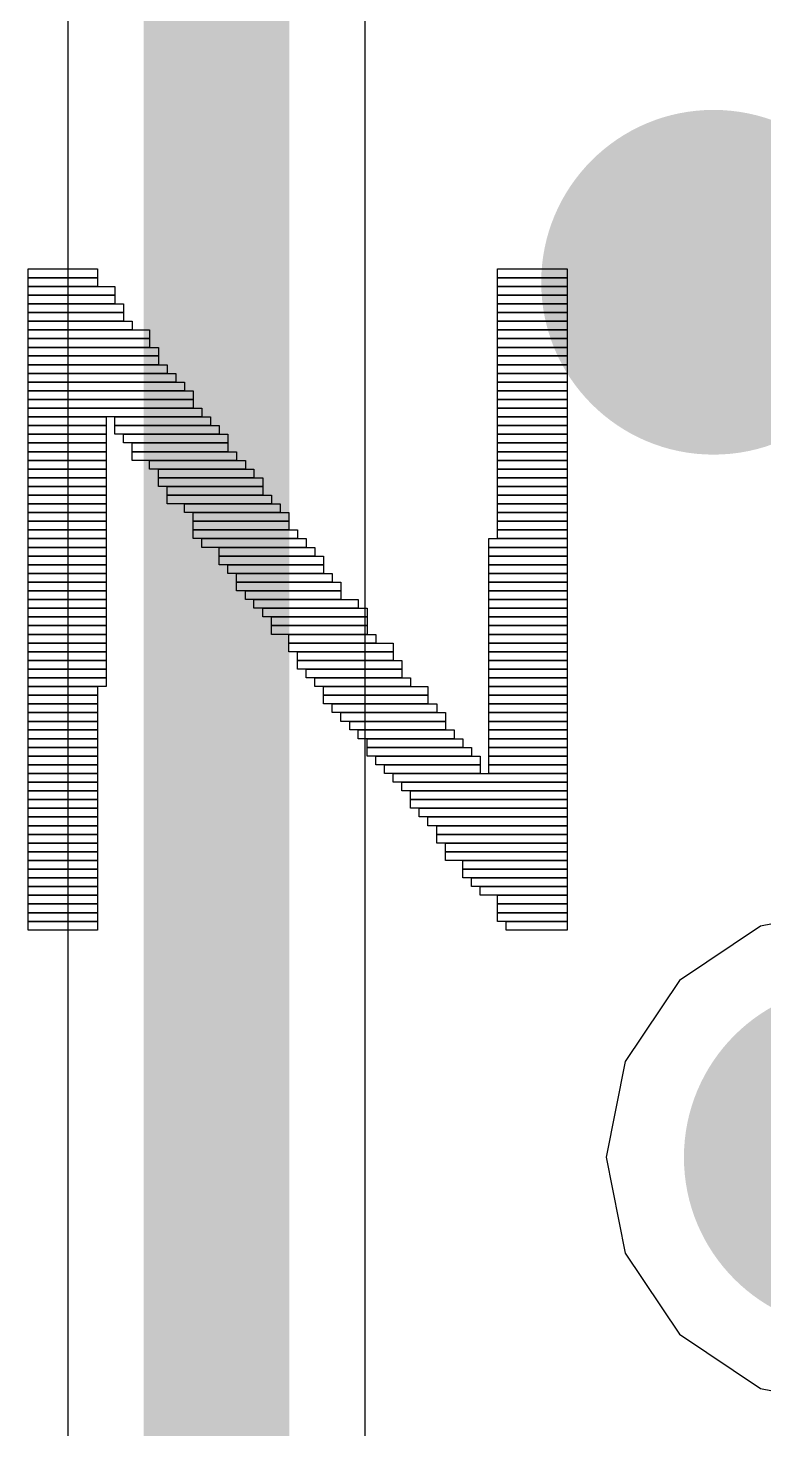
# Model space of a CAD drawing. Header units: millimetres. Extents: x -3 to 5381, y -54 to 5355.
# Drawn here: x 18.271 to 19.552, y -11.348 to -8.909 of the extents above; entities that cross this region are included whole.
import ezdxf

# ---------------------------------------------------------------- set-up
doc = ezdxf.new("R2010")
doc.units = ezdxf.units.MM
for name, color, linetype in [('BottomLayer', 5, 'Continuous'), ('TopLayer', 1, 'Continuous'), ('TopOverlay', 2, 'Continuous'), ('ViaHoleLayer', 16, 'Continuous')]:
    doc.layers.add(name, color=color, linetype=linetype)

msp = doc.modelspace()

# ---------------------------------------------------------------- hatches: boundary and pattern name
at = {"layer": 'BottomLayer'}
h = msp.add_hatch(color=5, dxfattribs=at)
edge = h.paths.add_edge_path()
edge.add_arc((19.4641, -9.3518), 0.3, 0, 360)
h = msp.add_hatch(color=5, dxfattribs=at)
edge = h.paths.add_edge_path()
edge.add_arc((19.7126, -10.8748), 0.3, 0, 360)
at = {"layer": 'TopLayer'}
h = msp.add_hatch(color=1, dxfattribs=at)
edge = h.paths.add_edge_path()
edge.add_arc((19.4641, -9.3518), 0.3, 0, 360)
h = msp.add_hatch(color=1, dxfattribs=at)
edge = h.paths.add_edge_path()
edge.add_arc((19.7126, -10.8748), 0.3, 0, 360)
at = {"layer": 'ViaHoleLayer'}
h = msp.add_hatch(color=16, dxfattribs=at)
edge = h.paths.add_edge_path()
edge.add_arc((19.4641, -9.3518), 0.15, 0, 360)

# ---------------------------------------------------------------- linework, layer by layer
at = {"layer": 'BottomLayer'}
for p, q in [((19.7126, -10.4394), (19.546, -10.4726)), ((19.546, -10.4726), (19.4047, -10.567)), ((19.4047, -10.567), (19.3103, -10.7082)), ((19.3103, -10.7082), (19.2772, -10.8748)), ((19.2772, -10.8748), (19.3103, -11.0414)), ((19.3103, -11.0414), (19.4047, -11.1827)), ((19.4047, -11.1827), (19.546, -11.277)), ((19.546, -11.277), (19.7126, -11.3102))]:
    msp.add_line(p, q, dxfattribs=at)
at = {"layer": 'TopLayer'}
for p, q in [((18.8577, -13.6421), (18.8577, -6.0955)), ((18.3397, -6.2814), (18.3397, -13.5349)), ((19.7126, -10.4394), (19.546, -10.4726)), ((19.546, -10.4726), (19.4047, -10.567)), ((19.4047, -10.567), (19.3103, -10.7082)), ((19.3103, -10.7082), (19.2772, -10.8748)), ((19.2772, -10.8748), (19.3103, -11.0414)), ((19.3103, -11.0414), (19.4047, -11.1827)), ((19.4047, -11.1827), (19.546, -11.277)), ((19.546, -11.277), (19.7126, -11.3102))]:
    msp.add_line(p, q, dxfattribs=at)
at = {"layer": 'TopLayer', "const_width": 0.254}
msp.add_lwpolyline([(18.5987, -13.6421), (18.5987, -6.0955)], dxfattribs=at)
at = {"layer": 'TopOverlay'}
for p, q in [((18.2706, -9.3439), (18.2706, -9.3287)), ((18.2706, -9.3287), (18.3915, -9.3287)), ((18.3915, -9.3287), (18.3915, -9.3439)), ((19.088, -9.3439), (19.088, -9.3287)), ((19.088, -9.3287), (19.2091, -9.3287)), ((19.2091, -9.3287), (19.2091, -9.3439)), ((18.3915, -9.3439), (18.2706, -9.3439)), ((18.2706, -9.3591), (18.2706, -9.3439)), ((18.2706, -9.3439), (18.3915, -9.3439)), ((18.2706, -9.3741), (18.2706, -9.3591)), ((18.2706, -9.3591), (18.422, -9.3591)), ((18.3915, -9.3591), (18.2706, -9.3591)), ((18.3915, -9.3439), (18.3915, -9.3591)), ((18.422, -9.3591), (18.422, -9.3741)), ((19.2091, -9.3439), (19.088, -9.3439)), ((19.088, -9.3591), (19.088, -9.3439)), ((19.088, -9.3439), (19.2091, -9.3439)), ((19.2091, -9.3591), (19.088, -9.3591)), ((19.088, -9.3741), (19.088, -9.3591)), ((19.088, -9.3591), (19.2091, -9.3591)), ((19.2091, -9.3439), (19.2091, -9.3591)), ((19.2091, -9.3591), (19.2091, -9.3741)), ((18.422, -9.3741), (18.2706, -9.3741)), ((18.2706, -9.3894), (18.2706, -9.3741)), ((18.2706, -9.3741), (18.422, -9.3741)), ((18.422, -9.3741), (18.422, -9.3894)), ((19.2091, -9.3741), (19.088, -9.3741)), ((19.088, -9.3894), (19.088, -9.3741)), ((19.088, -9.3741), (19.2091, -9.3741)), ((19.2091, -9.3741), (19.2091, -9.3894)), ((18.422, -9.3894), (18.2706, -9.3894)), ((18.2706, -9.4044), (18.2706, -9.3894)), ((18.2706, -9.3894), (18.437, -9.3894)), ((18.437, -9.4044), (18.2706, -9.4044)), ((18.2706, -9.4196), (18.2706, -9.4044)), ((18.2706, -9.4044), (18.437, -9.4044)), ((18.437, -9.3894), (18.437, -9.4044)), ((18.437, -9.4044), (18.437, -9.4196)), ((19.2091, -9.3894), (19.088, -9.3894)), ((19.088, -9.4044), (19.088, -9.3894)), ((19.088, -9.3894), (19.2091, -9.3894)), ((19.2091, -9.4044), (19.088, -9.4044)), ((19.088, -9.4196), (19.088, -9.4044)), ((19.088, -9.4044), (19.2091, -9.4044)), ((19.2091, -9.3894), (19.2091, -9.4044)), ((19.2091, -9.4044), (19.2091, -9.4196)), ((18.437, -9.4196), (18.2706, -9.4196)), ((18.2706, -9.4348), (18.2706, -9.4196)), ((18.2706, -9.4196), (18.4522, -9.4196)), ((18.4522, -9.4348), (18.2706, -9.4348)), ((18.2706, -9.4498), (18.2706, -9.4348)), ((18.2706, -9.4348), (18.4824, -9.4348)), ((18.4522, -9.4196), (18.4522, -9.4348)), ((18.4824, -9.4348), (18.4824, -9.4498)), ((19.2091, -9.4196), (19.088, -9.4196)), ((19.088, -9.4348), (19.088, -9.4196)), ((19.088, -9.4196), (19.2091, -9.4196)), ((19.2091, -9.4348), (19.088, -9.4348)), ((19.088, -9.4498), (19.088, -9.4348)), ((19.088, -9.4348), (19.2091, -9.4348)), ((19.2091, -9.4196), (19.2091, -9.4348)), ((19.2091, -9.4348), (19.2091, -9.4498)), ((18.4824, -9.4498), (18.2706, -9.4498)), ((18.2706, -9.4651), (18.2706, -9.4498)), ((18.2706, -9.4498), (18.4824, -9.4498)), ((18.4824, -9.4498), (18.4824, -9.4651)), ((19.2091, -9.4498), (19.088, -9.4498)), ((19.088, -9.4651), (19.088, -9.4498)), ((19.088, -9.4498), (19.2091, -9.4498)), ((19.2091, -9.4498), (19.2091, -9.4651)), ((18.4824, -9.4651), (18.2706, -9.4651)), ((18.2706, -9.48), (18.2706, -9.4651)), ((18.2706, -9.4651), (18.4977, -9.4651)), ((18.4977, -9.48), (18.2706, -9.48)), ((18.2706, -9.4953), (18.2706, -9.48)), ((18.2706, -9.48), (18.4977, -9.48)), ((18.4977, -9.4651), (18.4977, -9.48)), ((18.4977, -9.48), (18.4977, -9.4953)), ((19.2091, -9.4651), (19.088, -9.4651)), ((19.088, -9.48), (19.088, -9.4651)), ((19.088, -9.4651), (19.2091, -9.4651)), ((19.2091, -9.48), (19.088, -9.48)), ((19.088, -9.4953), (19.088, -9.48)), ((19.088, -9.48), (19.2091, -9.48)), ((19.2091, -9.4651), (19.2091, -9.48)), ((19.2091, -9.48), (19.2091, -9.4953)), ((18.4977, -9.4953), (18.2706, -9.4953)), ((18.2706, -9.5105), (18.2706, -9.4953)), ((18.2706, -9.4953), (18.5127, -9.4953)), ((18.5127, -9.4953), (18.5127, -9.5105)), ((19.2091, -9.4953), (19.088, -9.4953)), ((19.088, -9.5105), (19.088, -9.4953)), ((19.088, -9.4953), (19.2091, -9.4953)), ((19.2091, -9.4953), (19.2091, -9.5105)), ((18.5127, -9.5105), (18.2706, -9.5105)), ((18.2706, -9.5255), (18.2706, -9.5105)), ((18.2706, -9.5105), (18.5279, -9.5105)), ((18.5279, -9.5255), (18.2706, -9.5255)), ((18.2706, -9.5407), (18.2706, -9.5255)), ((18.2706, -9.5255), (18.5429, -9.5255)), ((18.5279, -9.5105), (18.5279, -9.5255)), ((18.5429, -9.5255), (18.5429, -9.5407)), ((19.2091, -9.5105), (19.088, -9.5105)), ((19.088, -9.5255), (19.088, -9.5105)), ((19.088, -9.5105), (19.2091, -9.5105)), ((19.2091, -9.5255), (19.088, -9.5255)), ((19.088, -9.5407), (19.088, -9.5255)), ((19.088, -9.5255), (19.2091, -9.5255)), ((19.2091, -9.5105), (19.2091, -9.5255)), ((19.2091, -9.5255), (19.2091, -9.5407)), ((18.2706, -9.5557), (18.2706, -9.5407)), ((18.2706, -9.5407), (18.5581, -9.5407)), ((18.5429, -9.5407), (18.2706, -9.5407)), ((18.5581, -9.5557), (18.2706, -9.5557)), ((18.2706, -9.571), (18.2706, -9.5557)), ((18.2706, -9.5557), (18.5581, -9.5557)), ((18.5581, -9.5407), (18.5581, -9.5557)), ((18.5581, -9.5557), (18.5581, -9.571)), ((19.2091, -9.5407), (19.088, -9.5407)), ((19.088, -9.5557), (19.088, -9.5407)), ((19.088, -9.5407), (19.2091, -9.5407)), ((19.2091, -9.5557), (19.088, -9.5557)), ((19.088, -9.571), (19.088, -9.5557)), ((19.088, -9.5557), (19.2091, -9.5557)), ((19.2091, -9.5407), (19.2091, -9.5557)), ((19.2091, -9.5557), (19.2091, -9.571)), ((18.2706, -9.5862), (18.2706, -9.571)), ((18.2706, -9.571), (18.5734, -9.571)), ((18.5581, -9.571), (18.2706, -9.571)), ((18.5734, -9.571), (18.5734, -9.5862)), ((19.2091, -9.571), (19.088, -9.571)), ((19.088, -9.5862), (19.088, -9.571)), ((19.088, -9.571), (19.2091, -9.571)), ((19.2091, -9.571), (19.2091, -9.5862)), ((18.5734, -9.5862), (18.2706, -9.5862)), ((18.2706, -9.6012), (18.2706, -9.5862)), ((18.2706, -9.5862), (18.4067, -9.5862)), ((18.4067, -9.6012), (18.2706, -9.6012)), ((18.2706, -9.6164), (18.2706, -9.6012)), ((18.2706, -9.6012), (18.4067, -9.6012)), ((18.4067, -9.5862), (18.4067, -9.6012)), ((18.4067, -9.6012), (18.4067, -9.6164)), ((18.422, -9.6012), (18.422, -9.5862)), ((18.422, -9.5862), (18.5884, -9.5862)), ((18.5884, -9.6012), (18.422, -9.6012)), ((18.422, -9.6164), (18.422, -9.6012)), ((18.422, -9.6012), (18.6036, -9.6012)), ((18.5884, -9.5862), (18.5884, -9.6012)), ((18.6036, -9.6012), (18.6036, -9.6164)), ((19.2091, -9.5862), (19.088, -9.5862)), ((19.088, -9.6012), (19.088, -9.5862)), ((19.088, -9.5862), (19.2091, -9.5862)), ((19.2091, -9.6012), (19.088, -9.6012)), ((19.088, -9.6164), (19.088, -9.6012)), ((19.088, -9.6012), (19.2091, -9.6012)), ((19.2091, -9.5862), (19.2091, -9.6012)), ((19.2091, -9.6012), (19.2091, -9.6164)), ((18.4067, -9.6164), (18.2706, -9.6164)), ((18.2706, -9.6314), (18.2706, -9.6164)), ((18.2706, -9.6164), (18.4067, -9.6164)), ((18.4067, -9.6314), (18.2706, -9.6314)), ((18.2706, -9.6467), (18.2706, -9.6314)), ((18.2706, -9.6314), (18.4067, -9.6314)), ((18.4067, -9.6164), (18.4067, -9.6314)), ((18.4067, -9.6314), (18.4067, -9.6467)), ((18.6036, -9.6164), (18.422, -9.6164)), ((18.437, -9.6314), (18.437, -9.6164)), ((18.437, -9.6164), (18.6186, -9.6164)), ((18.6186, -9.6314), (18.437, -9.6314)), ((18.4522, -9.6467), (18.4522, -9.6314)), ((18.4522, -9.6314), (18.6186, -9.6314)), ((18.6186, -9.6164), (18.6186, -9.6314)), ((18.6186, -9.6314), (18.6186, -9.6467)), ((19.2091, -9.6164), (19.088, -9.6164)), ((19.088, -9.6314), (19.088, -9.6164)), ((19.088, -9.6164), (19.2091, -9.6164)), ((19.2091, -9.6314), (19.088, -9.6314)), ((19.088, -9.6467), (19.088, -9.6314)), ((19.088, -9.6314), (19.2091, -9.6314)), ((19.2091, -9.6164), (19.2091, -9.6314)), ((19.2091, -9.6314), (19.2091, -9.6467)), ((18.4067, -9.6467), (18.2706, -9.6467)), ((18.2706, -9.6619), (18.2706, -9.6467)), ((18.2706, -9.6467), (18.4067, -9.6467)), ((18.4067, -9.6467), (18.4067, -9.6619)), ((18.6186, -9.6467), (18.4522, -9.6467)), ((18.4522, -9.6619), (18.4522, -9.6467)), ((18.4522, -9.6467), (18.6338, -9.6467)), ((18.6338, -9.6467), (18.6338, -9.6619)), ((19.2091, -9.6467), (19.088, -9.6467)), ((19.088, -9.6619), (19.088, -9.6467)), ((19.088, -9.6467), (19.2091, -9.6467)), ((19.2091, -9.6467), (19.2091, -9.6619)), ((18.4067, -9.6619), (18.2706, -9.6619)), ((18.2706, -9.6769), (18.2706, -9.6619)), ((18.2706, -9.6619), (18.4067, -9.6619)), ((18.4067, -9.6769), (18.2706, -9.6769)), ((18.2706, -9.6921), (18.2706, -9.6769)), ((18.2706, -9.6769), (18.4067, -9.6769)), ((18.4067, -9.6619), (18.4067, -9.6769)), ((18.4067, -9.6769), (18.4067, -9.6921)), ((18.6338, -9.6619), (18.4522, -9.6619)), ((18.4824, -9.6769), (18.4824, -9.6619)), ((18.4824, -9.6619), (18.6491, -9.6619)), ((18.6491, -9.6769), (18.4824, -9.6769)), ((18.4977, -9.6921), (18.4977, -9.6769)), ((18.4977, -9.6769), (18.664, -9.6769)), ((18.6491, -9.6619), (18.6491, -9.6769)), ((18.664, -9.6769), (18.664, -9.6921)), ((19.2091, -9.6619), (19.088, -9.6619)), ((19.088, -9.6769), (19.088, -9.6619)), ((19.088, -9.6619), (19.2091, -9.6619)), ((19.2091, -9.6769), (19.088, -9.6769)), ((19.088, -9.6921), (19.088, -9.6769)), ((19.088, -9.6769), (19.2091, -9.6769)), ((19.2091, -9.6619), (19.2091, -9.6769)), ((19.2091, -9.6769), (19.2091, -9.6921)), ((18.4067, -9.6921), (18.2706, -9.6921)), ((18.2706, -9.7071), (18.2706, -9.6921)), ((18.2706, -9.6921), (18.4067, -9.6921)), ((18.4067, -9.6921), (18.4067, -9.7071)), ((18.664, -9.6921), (18.4977, -9.6921)), ((18.4977, -9.7071), (18.4977, -9.6921)), ((18.4977, -9.6921), (18.6793, -9.6921)), ((18.6793, -9.6921), (18.6793, -9.7071)), ((19.2091, -9.6921), (19.088, -9.6921)), ((19.088, -9.7071), (19.088, -9.6921)), ((19.088, -9.6921), (19.2091, -9.6921)), ((19.2091, -9.6921), (19.2091, -9.7071)), ((18.4067, -9.7071), (18.2706, -9.7071)), ((18.2706, -9.7224), (18.2706, -9.7071)), ((18.2706, -9.7071), (18.4067, -9.7071)), ((18.4067, -9.7224), (18.2706, -9.7224)), ((18.2706, -9.7376), (18.2706, -9.7224)), ((18.2706, -9.7224), (18.4067, -9.7224)), ((18.4067, -9.7071), (18.4067, -9.7224)), ((18.4067, -9.7224), (18.4067, -9.7376)), ((18.6793, -9.7071), (18.4977, -9.7071)), ((18.5127, -9.7224), (18.5127, -9.7071)), ((18.5127, -9.7071), (18.6793, -9.7071)), ((18.6793, -9.7224), (18.5127, -9.7224)), ((18.5127, -9.7376), (18.5127, -9.7224)), ((18.5127, -9.7224), (18.6943, -9.7224)), ((18.6793, -9.7071), (18.6793, -9.7224)), ((18.6943, -9.7224), (18.6943, -9.7376)), ((19.2091, -9.7071), (19.088, -9.7071)), ((19.088, -9.7224), (19.088, -9.7071)), ((19.088, -9.7071), (19.2091, -9.7071)), ((19.2091, -9.7224), (19.088, -9.7224)), ((19.088, -9.7376), (19.088, -9.7224)), ((19.088, -9.7224), (19.2091, -9.7224)), ((19.2091, -9.7071), (19.2091, -9.7224)), ((19.2091, -9.7224), (19.2091, -9.7376)), ((18.4067, -9.7376), (18.2706, -9.7376)), ((18.2706, -9.7526), (18.2706, -9.7376)), ((18.2706, -9.7376), (18.4067, -9.7376)), ((18.4067, -9.7526), (18.2706, -9.7526)), ((18.2706, -9.7678), (18.2706, -9.7526)), ((18.2706, -9.7526), (18.4067, -9.7526)), ((18.4067, -9.7376), (18.4067, -9.7526)), ((18.4067, -9.7526), (18.4067, -9.7678)), ((18.6943, -9.7376), (18.5127, -9.7376)), ((18.5429, -9.7526), (18.5429, -9.7376)), ((18.5429, -9.7376), (18.7095, -9.7376)), ((18.7095, -9.7526), (18.5429, -9.7526)), ((18.5581, -9.7678), (18.5581, -9.7526)), ((18.5581, -9.7526), (18.7248, -9.7526)), ((18.7095, -9.7376), (18.7095, -9.7526)), ((18.7248, -9.7526), (18.7248, -9.7678)), ((19.2091, -9.7376), (19.088, -9.7376)), ((19.088, -9.7526), (19.088, -9.7376)), ((19.088, -9.7376), (19.2091, -9.7376)), ((19.2091, -9.7526), (19.088, -9.7526)), ((19.088, -9.7678), (19.088, -9.7526)), ((19.088, -9.7526), (19.2091, -9.7526)), ((19.2091, -9.7376), (19.2091, -9.7526)), ((19.2091, -9.7526), (19.2091, -9.7678)), ((18.4067, -9.7678), (18.2706, -9.7678)), ((18.2706, -9.7828), (18.2706, -9.7678)), ((18.2706, -9.7678), (18.4067, -9.7678)), ((18.4067, -9.7678), (18.4067, -9.7828)), ((18.7248, -9.7678), (18.5581, -9.7678)), ((18.5581, -9.7828), (18.5581, -9.7678)), ((18.5581, -9.7678), (18.7248, -9.7678)), ((18.7248, -9.7678), (18.7248, -9.7828)), ((19.2091, -9.7678), (19.088, -9.7678)), ((19.088, -9.7828), (19.088, -9.7678)), ((19.088, -9.7678), (19.2091, -9.7678)), ((19.2091, -9.7678), (19.2091, -9.7828)), ((18.4067, -9.7828), (18.2706, -9.7828)), ((18.2706, -9.798), (18.2706, -9.7828)), ((18.2706, -9.7828), (18.4067, -9.7828)), ((18.4067, -9.798), (18.2706, -9.798)), ((18.2706, -9.8133), (18.2706, -9.798)), ((18.2706, -9.798), (18.4067, -9.798)), ((18.4067, -9.7828), (18.4067, -9.798)), ((18.4067, -9.798), (18.4067, -9.8133)), ((18.7248, -9.7828), (18.5581, -9.7828)), ((18.5581, -9.798), (18.5581, -9.7828)), ((18.5581, -9.7828), (18.7397, -9.7828)), ((18.7397, -9.798), (18.5581, -9.798)), ((18.5734, -9.8133), (18.5734, -9.798)), ((18.5734, -9.798), (18.755, -9.798)), ((18.7397, -9.7828), (18.7397, -9.798)), ((18.755, -9.798), (18.755, -9.8133)), ((19.073, -9.8133), (19.073, -9.798)), ((19.073, -9.798), (19.2091, -9.798)), ((19.2091, -9.7828), (19.088, -9.7828)), ((19.088, -9.798), (19.088, -9.7828)), ((19.088, -9.7828), (19.2091, -9.7828)), ((19.2091, -9.798), (19.088, -9.798)), ((19.2091, -9.7828), (19.2091, -9.798)), ((19.2091, -9.798), (19.2091, -9.8133)), ((18.4067, -9.8133), (18.2706, -9.8133)), ((18.2706, -9.8283), (18.2706, -9.8133)), ((18.2706, -9.8133), (18.4067, -9.8133)), ((18.4067, -9.8133), (18.4067, -9.8283)), ((18.755, -9.8133), (18.5734, -9.8133)), ((18.6036, -9.8283), (18.6036, -9.8133)), ((18.6036, -9.8133), (18.77, -9.8133)), ((18.77, -9.8133), (18.77, -9.8283)), ((19.2091, -9.8133), (19.073, -9.8133)), ((19.073, -9.8283), (19.073, -9.8133)), ((19.073, -9.8133), (19.2091, -9.8133)), ((19.2091, -9.8133), (19.2091, -9.8283)), ((18.4067, -9.8283), (18.2706, -9.8283)), ((18.2706, -9.8435), (18.2706, -9.8283)), ((18.2706, -9.8283), (18.4067, -9.8283)), ((18.4067, -9.8435), (18.2706, -9.8435)), ((18.2706, -9.8585), (18.2706, -9.8435)), ((18.2706, -9.8435), (18.4067, -9.8435)), ((18.4067, -9.8283), (18.4067, -9.8435)), ((18.4067, -9.8435), (18.4067, -9.8585)), ((18.77, -9.8283), (18.6036, -9.8283)), ((18.6036, -9.8435), (18.6036, -9.8283)), ((18.6036, -9.8283), (18.7852, -9.8283)), ((18.7852, -9.8435), (18.6036, -9.8435)), ((18.6186, -9.8585), (18.6186, -9.8435)), ((18.6186, -9.8435), (18.7852, -9.8435)), ((18.7852, -9.8283), (18.7852, -9.8435)), ((18.7852, -9.8435), (18.7852, -9.8585)), ((19.2091, -9.8283), (19.073, -9.8283)), ((19.073, -9.8435), (19.073, -9.8283)), ((19.073, -9.8283), (19.2091, -9.8283)), ((19.2091, -9.8435), (19.073, -9.8435)), ((19.073, -9.8585), (19.073, -9.8435)), ((19.073, -9.8435), (19.2091, -9.8435)), ((19.2091, -9.8283), (19.2091, -9.8435)), ((19.2091, -9.8435), (19.2091, -9.8585)), ((18.4067, -9.8585), (18.2706, -9.8585)), ((18.2706, -9.8737), (18.2706, -9.8585)), ((18.2706, -9.8585), (18.4067, -9.8585)), ((18.4067, -9.8737), (18.2706, -9.8737)), ((18.2706, -9.889), (18.2706, -9.8737)), ((18.2706, -9.8737), (18.4067, -9.8737)), ((18.4067, -9.8585), (18.4067, -9.8737)), ((18.4067, -9.8737), (18.4067, -9.889)), ((18.7852, -9.8585), (18.6186, -9.8585)), ((18.6338, -9.8737), (18.6338, -9.8585)), ((18.6338, -9.8585), (18.8004, -9.8585)), ((18.8004, -9.8737), (18.6338, -9.8737)), ((18.6338, -9.889), (18.6338, -9.8737)), ((18.6338, -9.8737), (18.8154, -9.8737)), ((18.8004, -9.8585), (18.8004, -9.8737)), ((18.8154, -9.8737), (18.8154, -9.889)), ((19.2091, -9.8585), (19.073, -9.8585)), ((19.073, -9.8737), (19.073, -9.8585)), ((19.073, -9.8585), (19.2091, -9.8585)), ((19.2091, -9.8737), (19.073, -9.8737)), ((19.073, -9.889), (19.073, -9.8737)), ((19.073, -9.8737), (19.2091, -9.8737)), ((19.2091, -9.8585), (19.2091, -9.8737)), ((19.2091, -9.8737), (19.2091, -9.889)), ((18.4067, -9.889), (18.2706, -9.889)), ((18.2706, -9.904), (18.2706, -9.889)), ((18.2706, -9.889), (18.4067, -9.889)), ((18.4067, -9.889), (18.4067, -9.904)), ((18.8154, -9.889), (18.6338, -9.889)), ((18.6491, -9.904), (18.6491, -9.889)), ((18.6491, -9.889), (18.8154, -9.889)), ((18.8154, -9.889), (18.8154, -9.904)), ((19.2091, -9.889), (19.073, -9.889)), ((19.073, -9.904), (19.073, -9.889)), ((19.073, -9.889), (19.2091, -9.889)), ((19.2091, -9.889), (19.2091, -9.904)), ((18.4067, -9.904), (18.2706, -9.904)), ((18.2706, -9.9192), (18.2706, -9.904)), ((18.2706, -9.904), (18.4067, -9.904)), ((18.4067, -9.9192), (18.2706, -9.9192)), ((18.2706, -9.9342), (18.2706, -9.9192)), ((18.2706, -9.9192), (18.4067, -9.9192)), ((18.4067, -9.904), (18.4067, -9.9192)), ((18.4067, -9.9192), (18.4067, -9.9342)), ((18.8154, -9.904), (18.6491, -9.904)), ((18.664, -9.9192), (18.664, -9.904)), ((18.664, -9.904), (18.8457, -9.904)), ((18.8457, -9.9192), (18.664, -9.9192)), ((18.6793, -9.9342), (18.6793, -9.9192)), ((18.6793, -9.9192), (18.8609, -9.9192)), ((18.8457, -9.904), (18.8457, -9.9192)), ((18.8609, -9.9192), (18.8609, -9.9342)), ((19.2091, -9.904), (19.073, -9.904)), ((19.073, -9.9192), (19.073, -9.904)), ((19.073, -9.904), (19.2091, -9.904)), ((19.2091, -9.9192), (19.073, -9.9192)), ((19.073, -9.9342), (19.073, -9.9192)), ((19.073, -9.9192), (19.2091, -9.9192)), ((19.2091, -9.904), (19.2091, -9.9192)), ((19.2091, -9.9192), (19.2091, -9.9342)), ((18.4067, -9.9342), (18.2706, -9.9342)), ((18.2706, -9.9494), (18.2706, -9.9342)), ((18.2706, -9.9342), (18.4067, -9.9342)), ((18.4067, -9.9342), (18.4067, -9.9494)), ((18.8609, -9.9342), (18.6793, -9.9342)), ((18.6943, -9.9494), (18.6943, -9.9342)), ((18.6943, -9.9342), (18.8609, -9.9342)), ((18.8609, -9.9342), (18.8609, -9.9494)), ((19.2091, -9.9342), (19.073, -9.9342)), ((19.073, -9.9494), (19.073, -9.9342)), ((19.073, -9.9342), (19.2091, -9.9342)), ((19.2091, -9.9342), (19.2091, -9.9494)), ((18.4067, -9.9494), (18.2706, -9.9494)), ((18.2706, -9.9647), (18.2706, -9.9494)), ((18.2706, -9.9494), (18.4067, -9.9494)), ((18.4067, -9.9647), (18.2706, -9.9647)), ((18.2706, -9.9797), (18.2706, -9.9647)), ((18.2706, -9.9647), (18.4067, -9.9647)), ((18.4067, -9.9494), (18.4067, -9.9647)), ((18.4067, -9.9647), (18.4067, -9.9797)), ((18.8609, -9.9494), (18.6943, -9.9494)), ((18.6943, -9.9647), (18.6943, -9.9494)), ((18.6943, -9.9494), (18.8609, -9.9494)), ((18.8609, -9.9647), (18.6943, -9.9647)), ((18.7248, -9.9797), (18.7248, -9.9647)), ((18.7248, -9.9647), (18.8761, -9.9647)), ((18.8609, -9.9494), (18.8609, -9.9647)), ((18.8761, -9.9647), (18.8761, -9.9797)), ((19.2091, -9.9494), (19.073, -9.9494)), ((19.073, -9.9647), (19.073, -9.9494)), ((19.073, -9.9494), (19.2091, -9.9494)), ((19.2091, -9.9647), (19.073, -9.9647)), ((19.073, -9.9797), (19.073, -9.9647)), ((19.073, -9.9647), (19.2091, -9.9647)), ((19.2091, -9.9494), (19.2091, -9.9647)), ((19.2091, -9.9647), (19.2091, -9.9797)), ((18.4067, -9.9797), (18.2706, -9.9797)), ((18.2706, -9.9949), (18.2706, -9.9797)), ((18.2706, -9.9797), (18.4067, -9.9797)), ((18.4067, -9.9949), (18.2706, -9.9949)), ((18.2706, -10.0099), (18.2706, -9.9949)), ((18.2706, -9.9949), (18.4067, -9.9949)), ((18.4067, -9.9797), (18.4067, -9.9949)), ((18.4067, -9.9949), (18.4067, -10.0099)), ((18.8761, -9.9797), (18.7248, -9.9797)), ((18.7248, -9.9949), (18.7248, -9.9797)), ((18.7248, -9.9797), (18.9064, -9.9797)), ((18.9064, -9.9949), (18.7248, -9.9949)), ((18.7397, -10.0099), (18.7397, -9.9949)), ((18.7397, -9.9949), (18.9064, -9.9949)), ((18.9064, -9.9797), (18.9064, -9.9949)), ((18.9064, -9.9949), (18.9064, -10.0099)), ((19.2091, -9.9797), (19.073, -9.9797)), ((19.073, -9.9949), (19.073, -9.9797)), ((19.073, -9.9797), (19.2091, -9.9797)), ((19.2091, -9.9949), (19.073, -9.9949)), ((19.073, -10.0099), (19.073, -9.9949)), ((19.073, -9.9949), (19.2091, -9.9949)), ((19.2091, -9.9797), (19.2091, -9.9949)), ((19.2091, -9.9949), (19.2091, -10.0099)), ((18.4067, -10.0099), (18.2706, -10.0099)), ((18.2706, -10.0251), (18.2706, -10.0099)), ((18.2706, -10.0099), (18.4067, -10.0099)), ((18.4067, -10.0099), (18.4067, -10.0251)), ((18.9064, -10.0099), (18.7397, -10.0099)), ((18.7397, -10.0251), (18.7397, -10.0099)), ((18.7397, -10.0099), (18.9213, -10.0099)), ((18.9213, -10.0099), (18.9213, -10.0251)), ((19.073, -10.0251), (19.073, -10.0099)), ((19.073, -10.0099), (19.2091, -10.0099)), ((19.2091, -10.0099), (19.073, -10.0099)), ((19.2091, -10.0099), (19.2091, -10.0251)), ((18.4067, -10.0251), (18.2706, -10.0251)), ((18.2706, -10.0404), (18.2706, -10.0251)), ((18.2706, -10.0251), (18.4067, -10.0251)), ((18.4067, -10.0404), (18.2706, -10.0404)), ((18.2706, -10.0554), (18.2706, -10.0404)), ((18.2706, -10.0404), (18.4067, -10.0404)), ((18.4067, -10.0251), (18.4067, -10.0404)), ((18.4067, -10.0404), (18.4067, -10.0554)), ((18.9213, -10.0251), (18.7397, -10.0251)), ((18.755, -10.0404), (18.755, -10.0251)), ((18.755, -10.0251), (18.9213, -10.0251)), ((18.9213, -10.0404), (18.755, -10.0404)), ((18.77, -10.0554), (18.77, -10.0404)), ((18.77, -10.0404), (18.9366, -10.0404)), ((18.9213, -10.0251), (18.9213, -10.0404)), ((18.9366, -10.0404), (18.9366, -10.0554)), ((19.2091, -10.0251), (19.073, -10.0251)), ((19.073, -10.0404), (19.073, -10.0251)), ((19.073, -10.0251), (19.2091, -10.0251)), ((19.2091, -10.0404), (19.073, -10.0404)), ((19.073, -10.0554), (19.073, -10.0404)), ((19.073, -10.0404), (19.2091, -10.0404)), ((19.2091, -10.0251), (19.2091, -10.0404)), ((19.2091, -10.0404), (19.2091, -10.0554)), ((18.4067, -10.0554), (18.2706, -10.0554)), ((18.2706, -10.0706), (18.2706, -10.0554)), ((18.2706, -10.0554), (18.3915, -10.0554)), ((18.3915, -10.0554), (18.3915, -10.0706)), ((18.9366, -10.0554), (18.77, -10.0554)), ((18.7852, -10.0706), (18.7852, -10.0554)), ((18.7852, -10.0554), (18.9668, -10.0554)), ((18.9668, -10.0554), (18.9668, -10.0706)), ((19.073, -10.0706), (19.073, -10.0554)), ((19.073, -10.0554), (19.2091, -10.0554)), ((19.2091, -10.0554), (19.073, -10.0554)), ((19.2091, -10.0554), (19.2091, -10.0706)), ((18.3915, -10.0706), (18.2706, -10.0706)), ((18.2706, -10.0856), (18.2706, -10.0706)), ((18.2706, -10.0706), (18.3915, -10.0706)), ((18.3915, -10.0856), (18.2706, -10.0856)), ((18.2706, -10.1008), (18.2706, -10.0856)), ((18.2706, -10.0856), (18.3915, -10.0856)), ((18.3915, -10.0706), (18.3915, -10.0856)), ((18.3915, -10.0856), (18.3915, -10.1008)), ((18.9668, -10.0706), (18.7852, -10.0706)), ((18.7852, -10.0856), (18.7852, -10.0706)), ((18.7852, -10.0706), (18.9668, -10.0706)), ((18.9668, -10.0856), (18.7852, -10.0856)), ((18.8004, -10.1008), (18.8004, -10.0856)), ((18.8004, -10.0856), (18.9821, -10.0856)), ((18.9668, -10.0706), (18.9668, -10.0856)), ((18.9821, -10.0856), (18.9821, -10.1008)), ((19.2091, -10.0706), (19.073, -10.0706)), ((19.073, -10.0856), (19.073, -10.0706)), ((19.073, -10.0706), (19.2091, -10.0706)), ((19.2091, -10.0856), (19.073, -10.0856)), ((19.073, -10.1008), (19.073, -10.0856)), ((19.073, -10.0856), (19.2091, -10.0856)), ((19.2091, -10.0706), (19.2091, -10.0856)), ((19.2091, -10.0856), (19.2091, -10.1008)), ((18.3915, -10.1008), (18.2706, -10.1008)), ((18.2706, -10.1161), (18.2706, -10.1008)), ((18.2706, -10.1008), (18.3915, -10.1008)), ((18.3915, -10.1161), (18.2706, -10.1161)), ((18.2706, -10.131), (18.2706, -10.1161)), ((18.2706, -10.1161), (18.3915, -10.1161)), ((18.3915, -10.1008), (18.3915, -10.1161)), ((18.3915, -10.1161), (18.3915, -10.131)), ((18.9821, -10.1008), (18.8004, -10.1008)), ((18.8154, -10.1161), (18.8154, -10.1008)), ((18.8154, -10.1008), (18.9973, -10.1008)), ((18.9973, -10.1161), (18.8154, -10.1161)), ((18.8307, -10.131), (18.8307, -10.1161)), ((18.8307, -10.1161), (18.9973, -10.1161)), ((18.9973, -10.1008), (18.9973, -10.1161)), ((18.9973, -10.1161), (18.9973, -10.131)), ((19.2091, -10.1008), (19.073, -10.1008)), ((19.073, -10.1161), (19.073, -10.1008)), ((19.073, -10.1008), (19.2091, -10.1008)), ((19.2091, -10.1161), (19.073, -10.1161)), ((19.073, -10.131), (19.073, -10.1161)), ((19.073, -10.1161), (19.2091, -10.1161)), ((19.2091, -10.1008), (19.2091, -10.1161)), ((19.2091, -10.1161), (19.2091, -10.131)), ((18.3915, -10.131), (18.2706, -10.131)), ((18.2706, -10.1463), (18.2706, -10.131)), ((18.2706, -10.131), (18.3915, -10.131)), ((18.3915, -10.131), (18.3915, -10.1463)), ((18.9973, -10.131), (18.8307, -10.131)), ((18.8457, -10.1463), (18.8457, -10.131)), ((18.8457, -10.131), (19.0123, -10.131)), ((19.0123, -10.131), (19.0123, -10.1463)), ((19.2091, -10.131), (19.073, -10.131)), ((19.073, -10.1463), (19.073, -10.131)), ((19.073, -10.131), (19.2091, -10.131)), ((19.2091, -10.131), (19.2091, -10.1463)), ((18.3915, -10.1463), (18.2706, -10.1463)), ((18.2706, -10.1613), (18.2706, -10.1463)), ((18.2706, -10.1463), (18.3915, -10.1463)), ((18.3915, -10.1613), (18.2706, -10.1613)), ((18.2706, -10.1765), (18.2706, -10.1613)), ((18.2706, -10.1613), (18.3915, -10.1613)), ((18.3915, -10.1463), (18.3915, -10.1613)), ((18.3915, -10.1613), (18.3915, -10.1765)), ((19.0123, -10.1463), (18.8457, -10.1463)), ((18.8609, -10.1613), (18.8609, -10.1463)), ((18.8609, -10.1463), (19.0275, -10.1463)), ((19.0275, -10.1613), (18.8609, -10.1613)), ((18.8609, -10.1765), (18.8609, -10.1613)), ((18.8609, -10.1613), (19.0425, -10.1613)), ((19.0275, -10.1463), (19.0275, -10.1613)), ((19.0425, -10.1613), (19.0425, -10.1765)), ((19.2091, -10.1463), (19.073, -10.1463)), ((19.073, -10.1613), (19.073, -10.1463)), ((19.073, -10.1463), (19.2091, -10.1463)), ((19.2091, -10.1613), (19.073, -10.1613)), ((19.073, -10.1765), (19.073, -10.1613)), ((19.073, -10.1613), (19.2091, -10.1613)), ((19.2091, -10.1463), (19.2091, -10.1613)), ((19.2091, -10.1613), (19.2091, -10.1765)), ((18.3915, -10.1765), (18.2706, -10.1765)), ((18.2706, -10.1918), (18.2706, -10.1765)), ((18.2706, -10.1765), (18.3915, -10.1765)), ((18.3915, -10.1918), (18.2706, -10.1918)), ((18.2706, -10.2067), (18.2706, -10.1918)), ((18.2706, -10.1918), (18.3915, -10.1918)), ((18.3915, -10.1765), (18.3915, -10.1918)), ((18.3915, -10.1918), (18.3915, -10.2067)), ((19.0425, -10.1765), (18.8609, -10.1765)), ((18.8761, -10.1918), (18.8761, -10.1765)), ((18.8761, -10.1765), (19.0577, -10.1765)), ((19.0577, -10.1918), (18.8761, -10.1918)), ((18.8911, -10.2067), (18.8911, -10.1918)), ((18.8911, -10.1918), (19.0577, -10.1918)), ((19.0577, -10.1765), (19.0577, -10.1918)), ((19.0577, -10.1918), (19.0577, -10.2067)), ((19.2091, -10.1765), (19.073, -10.1765)), ((19.073, -10.1918), (19.073, -10.1765)), ((19.073, -10.1765), (19.2091, -10.1765)), ((19.2091, -10.1918), (19.073, -10.1918)), ((19.073, -10.2067), (19.073, -10.1918)), ((19.073, -10.1918), (19.2091, -10.1918)), ((19.2091, -10.1765), (19.2091, -10.1918)), ((19.2091, -10.1918), (19.2091, -10.2067)), ((18.3915, -10.2067), (18.2706, -10.2067)), ((18.2706, -10.222), (18.2706, -10.2067)), ((18.2706, -10.2067), (18.3915, -10.2067)), ((18.3915, -10.2067), (18.3915, -10.222)), ((19.0577, -10.2067), (18.8911, -10.2067)), ((18.9064, -10.222), (18.9064, -10.2067)), ((18.9064, -10.2067), (19.2091, -10.2067)), ((19.2091, -10.2067), (19.073, -10.2067)), ((19.2091, -10.2067), (19.2091, -10.222)), ((18.3915, -10.222), (18.2706, -10.222)), ((18.2706, -10.237), (18.2706, -10.222)), ((18.2706, -10.222), (18.3915, -10.222)), ((18.3915, -10.237), (18.2706, -10.237)), ((18.2706, -10.2522), (18.2706, -10.237)), ((18.2706, -10.237), (18.3915, -10.237)), ((18.3915, -10.222), (18.3915, -10.237)), ((18.3915, -10.237), (18.3915, -10.2522)), ((19.2091, -10.222), (18.9064, -10.222)), ((18.9213, -10.237), (18.9213, -10.222)), ((18.9213, -10.222), (19.2091, -10.222)), ((19.2091, -10.237), (18.9213, -10.237)), ((18.9366, -10.2522), (18.9366, -10.237)), ((18.9366, -10.237), (19.2091, -10.237)), ((19.2091, -10.222), (19.2091, -10.237)), ((19.2091, -10.237), (19.2091, -10.2522)), ((18.3915, -10.2522), (18.2706, -10.2522)), ((18.2706, -10.2674), (18.2706, -10.2522)), ((18.2706, -10.2522), (18.3915, -10.2522)), ((18.3915, -10.2522), (18.3915, -10.2674)), ((19.2091, -10.2522), (18.9366, -10.2522)), ((18.9366, -10.2674), (18.9366, -10.2522)), ((18.9366, -10.2522), (19.2091, -10.2522)), ((19.2091, -10.2522), (19.2091, -10.2674)), ((18.3915, -10.2674), (18.2706, -10.2674)), ((18.2706, -10.2824), (18.2706, -10.2674)), ((18.2706, -10.2674), (18.3915, -10.2674)), ((18.3915, -10.2824), (18.2706, -10.2824)), ((18.2706, -10.2977), (18.2706, -10.2824)), ((18.2706, -10.2824), (18.3915, -10.2824)), ((18.3915, -10.2674), (18.3915, -10.2824)), ((18.3915, -10.2824), (18.3915, -10.2977)), ((19.2091, -10.2674), (18.9366, -10.2674)), ((18.9518, -10.2824), (18.9518, -10.2674)), ((18.9518, -10.2674), (19.2091, -10.2674)), ((19.2091, -10.2824), (18.9518, -10.2824)), ((18.9668, -10.2977), (18.9668, -10.2824)), ((18.9668, -10.2824), (19.2091, -10.2824)), ((19.2091, -10.2674), (19.2091, -10.2824)), ((19.2091, -10.2824), (19.2091, -10.2977)), ((18.3915, -10.2977), (18.2706, -10.2977)), ((18.2706, -10.3129), (18.2706, -10.2977)), ((18.2706, -10.2977), (18.3915, -10.2977)), ((18.3915, -10.3129), (18.2706, -10.3129)), ((18.2706, -10.3279), (18.2706, -10.3129)), ((18.2706, -10.3129), (18.3915, -10.3129)), ((18.3915, -10.2977), (18.3915, -10.3129)), ((18.3915, -10.3129), (18.3915, -10.3279)), ((19.2091, -10.2977), (18.9668, -10.2977)), ((18.9821, -10.3129), (18.9821, -10.2977)), ((18.9821, -10.2977), (19.2091, -10.2977)), ((19.2091, -10.3129), (18.9821, -10.3129)), ((18.9821, -10.3279), (18.9821, -10.3129)), ((18.9821, -10.3129), (19.2091, -10.3129)), ((19.2091, -10.2977), (19.2091, -10.3129)), ((19.2091, -10.3129), (19.2091, -10.3279)), ((18.3915, -10.3279), (18.2706, -10.3279)), ((18.2706, -10.3431), (18.2706, -10.3279)), ((18.2706, -10.3279), (18.3915, -10.3279)), ((18.3915, -10.3279), (18.3915, -10.3431)), ((19.2091, -10.3279), (18.9821, -10.3279)), ((18.9973, -10.3431), (18.9973, -10.3279)), ((18.9973, -10.3279), (19.2091, -10.3279)), ((19.2091, -10.3279), (19.2091, -10.3431)), ((18.3915, -10.3431), (18.2706, -10.3431)), ((18.2706, -10.3581), (18.2706, -10.3431)), ((18.2706, -10.3431), (18.3915, -10.3431)), ((18.3915, -10.3581), (18.2706, -10.3581)), ((18.2706, -10.3734), (18.2706, -10.3581)), ((18.2706, -10.3581), (18.3915, -10.3581)), ((18.3915, -10.3431), (18.3915, -10.3581)), ((18.3915, -10.3581), (18.3915, -10.3734)), ((19.2091, -10.3431), (18.9973, -10.3431)), ((18.9973, -10.3581), (18.9973, -10.3431)), ((18.9973, -10.3431), (19.2091, -10.3431)), ((19.2091, -10.3581), (18.9973, -10.3581)), ((19.0275, -10.3734), (19.0275, -10.3581)), ((19.0275, -10.3581), (19.2091, -10.3581)), ((19.2091, -10.3431), (19.2091, -10.3581)), ((19.2091, -10.3581), (19.2091, -10.3734)), ((18.3915, -10.3734), (18.2706, -10.3734)), ((18.2706, -10.3886), (18.2706, -10.3734)), ((18.2706, -10.3734), (18.3915, -10.3734)), ((18.3915, -10.3734), (18.3915, -10.3886)), ((19.2091, -10.3734), (19.0275, -10.3734)), ((19.0275, -10.3886), (19.0275, -10.3734)), ((19.0275, -10.3734), (19.2091, -10.3734)), ((19.2091, -10.3734), (19.2091, -10.3886)), ((18.3915, -10.3886), (18.2706, -10.3886)), ((18.2706, -10.4036), (18.2706, -10.3886)), ((18.2706, -10.3886), (18.3915, -10.3886)), ((18.2706, -10.4188), (18.2706, -10.4036)), ((18.2706, -10.4036), (18.3915, -10.4036)), ((18.3915, -10.4036), (18.2706, -10.4036)), ((18.3915, -10.3886), (18.3915, -10.4036)), ((18.3915, -10.4036), (18.3915, -10.4188)), ((19.2091, -10.3886), (19.0275, -10.3886)), ((19.0425, -10.4036), (19.0425, -10.3886)), ((19.0425, -10.3886), (19.2091, -10.3886)), ((19.2091, -10.4036), (19.0425, -10.4036)), ((19.0577, -10.4188), (19.0577, -10.4036)), ((19.0577, -10.4036), (19.2091, -10.4036)), ((19.2091, -10.3886), (19.2091, -10.4036)), ((19.2091, -10.4036), (19.2091, -10.4188)), ((18.3915, -10.4188), (18.2706, -10.4188)), ((18.2706, -10.4338), (18.2706, -10.4188)), ((18.2706, -10.4188), (18.3915, -10.4188)), ((18.3915, -10.4338), (18.2706, -10.4338)), ((18.2706, -10.4491), (18.2706, -10.4338)), ((18.2706, -10.4338), (18.3915, -10.4338)), ((18.3915, -10.4188), (18.3915, -10.4338)), ((18.3915, -10.4338), (18.3915, -10.4491)), ((19.2091, -10.4188), (19.0577, -10.4188)), ((19.088, -10.4338), (19.088, -10.4188)), ((19.088, -10.4188), (19.2091, -10.4188)), ((19.2091, -10.4338), (19.088, -10.4338)), ((19.088, -10.4491), (19.088, -10.4338)), ((19.088, -10.4338), (19.2091, -10.4338)), ((19.2091, -10.4188), (19.2091, -10.4338)), ((19.2091, -10.4338), (19.2091, -10.4491)), ((18.3915, -10.4491), (18.2706, -10.4491)), ((18.2706, -10.4643), (18.2706, -10.4491)), ((18.2706, -10.4491), (18.3915, -10.4491)), ((18.3915, -10.4491), (18.3915, -10.4643)), ((19.2091, -10.4491), (19.088, -10.4491)), ((19.088, -10.4643), (19.088, -10.4491)), ((19.088, -10.4491), (19.2091, -10.4491)), ((19.2091, -10.4491), (19.2091, -10.4643)), ((18.3915, -10.4643), (18.2706, -10.4643)), ((18.2706, -10.4793), (18.2706, -10.4643)), ((18.2706, -10.4643), (18.3915, -10.4643)), ((18.3915, -10.4793), (18.2706, -10.4793)), ((18.3915, -10.4643), (18.3915, -10.4793)), ((19.2091, -10.4643), (19.088, -10.4643)), ((19.1032, -10.4793), (19.1032, -10.4643)), ((19.1032, -10.4643), (19.2091, -10.4643)), ((19.2091, -10.4793), (19.1032, -10.4793)), ((19.2091, -10.4643), (19.2091, -10.4793))]:
    msp.add_line(p, q, dxfattribs=at)

doc.saveas('drawing.dxf')
